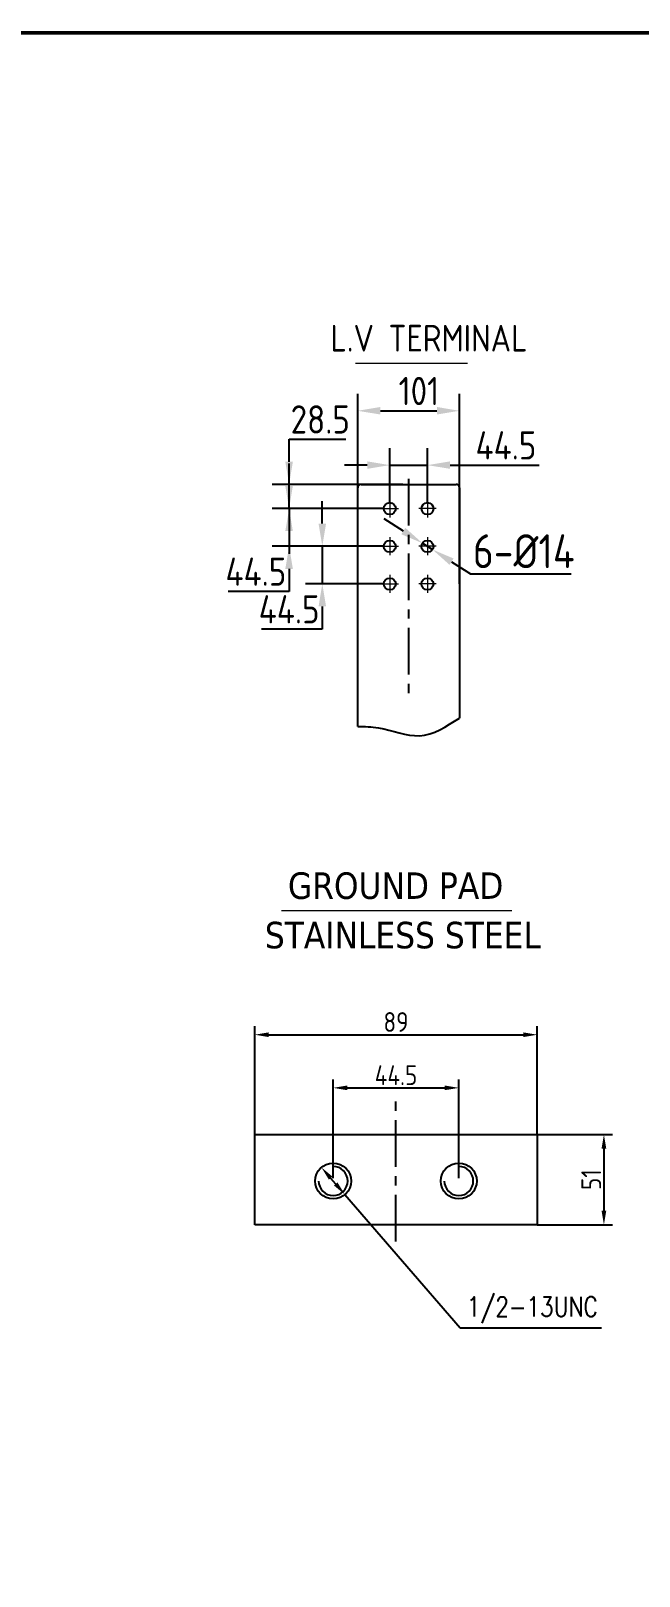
# Model space of a CAD drawing. Header units: millimetres. Extents: x 70841 to 133731, y -170061 to -164340.
# Drawn here: x 112183 to 113259, y -167430 to -164695 of the extents above; entities that cross this region are included whole.
import ezdxf

# ---------------------------------------------------------------- set-up
doc = ezdxf.new("R2010")
doc.units = ezdxf.units.MM
doc.header["$LTSCALE"] = 13
doc.linetypes.add('CENTERX2', pattern=[101.6, 63.5, -12.7, 12.7, -12.7])
doc.linetypes.add('点画线', pattern=[18, 12, -2, 2, -2])
doc.layers.add('1', color=4, linetype='Continuous')
doc.layers.add('中心线层', color=1, linetype='点画线', lineweight=18, true_color=0xff0000)
doc.layers.add('标注、文本', color=3, linetype='Continuous', lineweight=25)
doc.layers.add('铁心', color=3, linetype='Continuous', lineweight=0)
doc.styles.get("Standard").update_dxf_attribs({"font": 'gbenor.shx', "bigfont": 'gbcbig.shx'})
doc.styles.add('Tahoma$001', font='tahoma.ttf', dxfattribs={"height": 2.159784})
doc.dimstyles.new('1-15', dxfattribs={"dimscale": 20, "dimtxt": 3.5, "dimasz": 2, "dimexe": 1.5, "dimexo": 0.5, "dimgap": 0.5, "dimtad": 1, "dimtoh": 1, "dimdec": 1, "dimdsep": 46, "dimtxsty": 'Standard', "dimcen": 2.5, "dimclrd": 3, "dimclre": 3, "dimclrt": 3, "dimadec": 0, "dimazin": 2, "dimtfac": 1, "dimtdec": 1, "dimtmove": 0, "dimatfit": 2, "dimfxl": 1, "dimarcsym": 0})
doc.dimstyles.new('丁晓菲', dxfattribs={"dimscale": 10, "dimtxt": 3.5, "dimasz": 2.5, "dimexe": 1.5, "dimexo": 0, "dimgap": 0.5, "dimtad": 1, "dimtoh": 1, "dimtxsty": 'Standard', "dimcen": 2.5, "dimclrd": 3, "dimclre": 3, "dimclrt": 2, "dimadec": 0, "dimazin": 0, "dimtfac": 1, "dimtmove": 0, "dimatfit": 2, "dimfxl": 1.5, "dimarcsym": 0})

# ---------------------------------------------------------------- blocks, each defined once
blk = doc.blocks.new('*D1465')
at = {"layer": 'Defpoints', "color": 0, "transparency": 16777216}
for p in [(112941.1, -165367.3), (112761.1, -165697.3), (112941.1, -165683.6)]:
    blk.add_point(p, dxfattribs=at)
at = {"layer": '标注、文本', "color": 3, "lineweight": -2, "transparency": 16777216}
for p, q in [((112761.1, -165687.3), (112761.1, -165337.3)), ((112941.1, -165673.6), (112941.1, -165337.3)), ((112801.1, -165367.3), (112901.1, -165367.3))]:
    blk.add_line(p, q, dxfattribs=at)
at = {"layer": '标注、文本', "color": 3, "transparency": 16777216}
for points in [[(112801.1, -165360.6), (112801.1, -165373.9), (112761.1, -165367.3)], [(112901.1, -165360.6), (112901.1, -165373.9), (112941.1, -165367.3)]]:
    blk.add_solid(points, dxfattribs=at)
at = {"layer": '标注、文本', "color": 3, "transparency": 16777216, "insert": (112869.3, -165332.3), "char_height": 50, "attachment_point": 5}
blk.add_mtext('101', dxfattribs=at)
blk = doc.blocks.new('*D1466')
at = {"layer": 'Defpoints', "color": 0, "transparency": 16777216}
for p in [(112639.7, -165497.6), (112851.1, -165497.6), (112817.8, -165540.4)]:
    blk.add_point(p, dxfattribs=at)
at = {"layer": '标注、文本', "color": 3, "lineweight": -2, "transparency": 16777216}
for p, q in [((112639.7, -165457.6), (112639.7, -165417.6)), ((112639.7, -165417.6), (112739.9, -165417.6)), ((112841.1, -165497.6), (112609.7, -165497.6)), ((112639.7, -165540.4), (112639.7, -165497.6)), ((112807.8, -165540.4), (112609.7, -165540.4)), ((112639.7, -165580.4), (112639.7, -165620.4))]:
    blk.add_line(p, q, dxfattribs=at)
at = {"layer": '标注、文本', "color": 3, "transparency": 16777216}
for points in [[(112633, -165457.6), (112646.3, -165457.6), (112639.7, -165497.6)], [(112633, -165580.4), (112646.3, -165580.4), (112639.7, -165540.4)]]:
    blk.add_solid(points, dxfattribs=at)
at = {"layer": '标注、文本', "color": 3, "transparency": 16777216, "insert": (112694.8, -165382.6), "char_height": 50, "attachment_point": 5}
blk.add_mtext('28.5', dxfattribs=at)
blk = doc.blocks.new('*D1467')
at = {"layer": 'Defpoints', "color": 0, "transparency": 16777216}
for p in [(112884.5, -165463.5), (112817.8, -165540.4), (112884.5, -165540.4)]:
    blk.add_point(p, dxfattribs=at)
at = {"layer": '标注、文本', "color": 3, "lineweight": -2, "transparency": 16777216}
for p, q in [((112817.8, -165530.4), (112817.8, -165433.5)), ((112884.5, -165530.4), (112884.5, -165433.5)), ((112777.8, -165463.5), (112737.8, -165463.5)), ((112817.8, -165463.5), (112884.5, -165463.5)), ((112924.5, -165463.5), (113082.1, -165463.5))]:
    blk.add_line(p, q, dxfattribs=at)
at = {"layer": '标注、文本', "color": 3, "transparency": 16777216}
for points in [[(112777.8, -165456.8), (112777.8, -165470.1), (112817.8, -165463.5)], [(112924.5, -165456.8), (112924.5, -165470.1), (112884.5, -165463.5)]]:
    blk.add_solid(points, dxfattribs=at)
at = {"layer": '标注、文本', "color": 3, "transparency": 16777216, "insert": (113023.3, -165428.5), "char_height": 50, "attachment_point": 5}
blk.add_mtext('44.5', dxfattribs=at)
blk = doc.blocks.new('*D1468')
at = {"layer": 'Defpoints', "color": 0, "transparency": 16777216}
for p in [(112817.8, -165540.4), (112639.7, -165607.1), (112807.3, -165607.1)]:
    blk.add_point(p, dxfattribs=at)
at = {"layer": '标注、文本', "color": 3, "lineweight": -2, "transparency": 16777216}
for p, q in [((112639.7, -165500.4), (112639.7, -165460.4)), ((112807.8, -165540.4), (112609.7, -165540.4)), ((112639.7, -165540.4), (112639.7, -165607.1)), ((112797.3, -165607.1), (112609.7, -165607.1)), ((112639.7, -165647.1), (112639.7, -165687.1)), ((112639.7, -165687.1), (112532.1, -165687.1))]:
    blk.add_line(p, q, dxfattribs=at)
at = {"layer": '标注、文本', "color": 3, "transparency": 16777216}
for points in [[(112633, -165500.4), (112646.3, -165500.4), (112639.7, -165540.4)], [(112633, -165647.1), (112646.3, -165647.1), (112639.7, -165607.1)]]:
    blk.add_solid(points, dxfattribs=at)
at = {"layer": '标注、文本', "color": 3, "transparency": 16777216, "insert": (112580.9, -165652.1), "char_height": 50, "attachment_point": 5}
blk.add_mtext('44.5 ', dxfattribs=at)
blk = doc.blocks.new('*D1469')
at = {"layer": 'Defpoints', "color": 0, "transparency": 16777216}
for p in [(112875.6, -165601.7), (112893.3, -165612.9)]:
    blk.add_point(p, dxfattribs=at)
at = {"layer": '标注、文本', "color": 3, "lineweight": -2, "transparency": 16777216}
for p, q in [((112841.8, -165580.2), (112808.1, -165558.8)), ((112875.6, -165601.7), (112893.3, -165612.9)), ((112927.1, -165634.4), (112960.8, -165655.9)), ((112960.8, -165655.9), (113138.8, -165655.9))]:
    blk.add_line(p, q, dxfattribs=at)
at = {"layer": '标注、文本', "color": 3, "transparency": 16777216}
for points in [[(112845.4, -165574.6), (112838.2, -165585.9), (112875.6, -165601.7)], [(112930.6, -165628.8), (112923.5, -165640), (112893.3, -165612.9)]]:
    blk.add_solid(points, dxfattribs=at)
at = {"layer": '标注、文本', "color": 3, "transparency": 16777216, "insert": (113054.8, -165615.9), "char_height": 60, "attachment_point": 5}
blk.add_mtext('6-%%C14', dxfattribs=at)
blk = doc.blocks.new('*D1480')
at = {"layer": 'Defpoints', "color": 0, "transparency": 16777216}
for p in [(112817.8, -165607.1), (112698.4, -165673.7), (112817.8, -165673.7)]:
    blk.add_point(p, dxfattribs=at)
at = {"layer": '标注、文本', "color": 3, "lineweight": -2, "transparency": 16777216}
for p, q in [((112698.4, -165567.1), (112698.4, -165527.1)), ((112807.8, -165607.1), (112668.4, -165607.1)), ((112698.4, -165607.1), (112698.4, -165673.7)), ((112807.8, -165673.7), (112668.4, -165673.7)), ((112698.4, -165713.7), (112698.4, -165753.7)), ((112698.4, -165753.7), (112590.9, -165753.7))]:
    blk.add_line(p, q, dxfattribs=at)
at = {"layer": '标注、文本', "color": 3, "transparency": 16777216}
for points in [[(112691.8, -165567.1), (112705.1, -165567.1), (112698.4, -165607.1)], [(112691.8, -165713.7), (112705.1, -165713.7), (112698.4, -165673.7)]]:
    blk.add_solid(points, dxfattribs=at)
at = {"layer": '标注、文本', "color": 3, "transparency": 16777216, "insert": (112639.7, -165718.7), "char_height": 50, "attachment_point": 5}
blk.add_mtext('44.5', dxfattribs=at)
blk = doc.blocks.new('*D1470')
at = {"layer": 'Defpoints', "color": 0, "transparency": 16777216}
for p in [(113078.8, -166648.3), (113078.8, -166808.3), (113196.6, -166808.3)]:
    blk.add_point(p, dxfattribs=at)
at = {"layer": '标注、文本', "color": 3, "lineweight": -2, "transparency": 16777216}
for p, q in [((113078.8, -166648.3), (113211.6, -166648.3)), ((113196.6, -166673.3), (113196.6, -166783.3)), ((113078.8, -166808.3), (113211.6, -166808.3))]:
    blk.add_line(p, q, dxfattribs=at)
at = {"layer": '标注、文本', "color": 3, "transparency": 16777216}
for points in [[(113192.5, -166673.3), (113200.8, -166673.3), (113196.6, -166648.3)], [(113192.5, -166783.3), (113200.8, -166783.3), (113196.6, -166808.3)]]:
    blk.add_solid(points, dxfattribs=at)
at = {"layer": '标注、文本', "color": 2, "transparency": 16777216, "insert": (113174.1, -166728.3), "char_height": 35, "attachment_point": 5, "rotation": 90, "bg_fill": 3, "box_fill_scale": 1.1, "bg_fill_color": 256, "bg_fill_true_color": 13158600, "bg_fill_transparency": 0}
blk.add_mtext('51', dxfattribs=at)
blk = doc.blocks.new('*D1503')
at = {"layer": 'Defpoints', "color": 0, "transparency": 16777216}
for p in [(112696.9, -166706.8), (112738.4, -166754.8)]:
    blk.add_point(p, dxfattribs=at)
at = {"layer": '标注、文本', "color": 3, "lineweight": -2, "transparency": 16777216}
for p, q in [((112713.2, -166725.7), (112722, -166735.9)), ((112738.4, -166754.8), (112942.2, -166990.8)), ((112942.2, -166990.8), (113192.6, -166990.8))]:
    blk.add_line(p, q, dxfattribs=at)
at = {"layer": '标注、文本', "color": 3, "transparency": 16777216}
for points in [[(112716.4, -166723), (112710.1, -166728.4), (112696.9, -166706.8)], [(112725.2, -166733.2), (112718.9, -166738.6), (112738.4, -166754.8)]]:
    blk.add_solid(points, dxfattribs=at)
at = {"layer": '标注、文本', "color": 2, "transparency": 16777216, "insert": (113069.9, -166959.1), "char_height": 35, "attachment_point": 5, "bg_fill": 3, "box_fill_scale": 1.1, "bg_fill_color": 256, "bg_fill_true_color": 13158600, "bg_fill_transparency": 0}
blk.add_mtext('{\\Fromans,gbcbig|c134;\\W0.8;1/2-13UNC}', dxfattribs=at)
blk = doc.blocks.new('*D1471')
at = {"layer": 'Defpoints', "color": 0, "transparency": 16777216}
for p in [(112939.9, -166565.9), (112717.6, -166725.8), (112939.9, -166725.8)]:
    blk.add_point(p, dxfattribs=at)
at = {"layer": '标注、文本', "color": 3, "lineweight": -2, "transparency": 16777216}
for p, q in [((112717.6, -166725.8), (112717.6, -166550.9)), ((112939.9, -166725.8), (112939.9, -166550.9)), ((112742.6, -166565.9), (112914.9, -166565.9))]:
    blk.add_line(p, q, dxfattribs=at)
at = {"layer": '标注、文本', "color": 3, "transparency": 16777216}
for points in [[(112742.6, -166561.7), (112742.6, -166570), (112717.6, -166565.9)], [(112914.9, -166561.7), (112914.9, -166570), (112939.9, -166565.9)]]:
    blk.add_solid(points, dxfattribs=at)
at = {"layer": '标注、文本', "color": 2, "transparency": 16777216, "insert": (112828.8, -166543.4), "char_height": 35, "attachment_point": 5, "bg_fill": 3, "box_fill_scale": 1.1, "bg_fill_color": 256, "bg_fill_true_color": 13158600, "bg_fill_transparency": 0}
blk.add_mtext('44.5', dxfattribs=at)
blk = doc.blocks.new('*D1472')
at = {"layer": 'Defpoints', "color": 0, "transparency": 16777216}
for p in [(113078.8, -166471.8), (112578.8, -166648.3), (113078.8, -166648.3)]:
    blk.add_point(p, dxfattribs=at)
at = {"layer": '标注、文本', "color": 3, "lineweight": -2, "transparency": 16777216}
for p, q in [((112578.8, -166648.3), (112578.8, -166456.8)), ((112603.8, -166471.8), (113053.8, -166471.8)), ((113078.8, -166648.3), (113078.8, -166456.8))]:
    blk.add_line(p, q, dxfattribs=at)
at = {"layer": '标注、文本', "color": 3, "transparency": 16777216}
for points in [[(112603.8, -166467.6), (112603.8, -166476), (112578.8, -166471.8)], [(113053.8, -166467.6), (113053.8, -166476), (113078.8, -166471.8)]]:
    blk.add_solid(points, dxfattribs=at)
at = {"layer": '标注、文本', "color": 2, "transparency": 16777216, "insert": (112828.8, -166449.3), "char_height": 35, "attachment_point": 5, "bg_fill": 3, "box_fill_scale": 1.1, "bg_fill_color": 256, "bg_fill_true_color": 13158600, "bg_fill_transparency": 0}
blk.add_mtext('89', dxfattribs=at)

msp = doc.modelspace()

# ---------------------------------------------------------------- linework, layer by layer
at = {"layer": '1', "color": 1, "linetype": 'CENTERX2', "lineweight": -3, "ltscale": 0.1}
for p, q in [((112851.139, -165487.647), (112851.066, -165882.351)), ((112828.756, -166837.623), (112828.756, -166588.859))]:
    msp.add_line(p, q, dxfattribs=at)
at = {"layer": '1'}
for p, q in [((112761.053, -165926.131), (112761.074, -165503.604)), ((112767.074, -165497.604), (112935.074, -165497.604)), ((112941.074, -165503.604), (112941.049, -165911.333)), ((112578.756, -166808.293), (112578.756, -166648.293)), ((112578.756, -166648.293), (113078.756, -166648.293)), ((113078.756, -166648.293), (113078.756, -166808.293)), ((113078.756, -166808.293), (112578.756, -166808.293))]:
    msp.add_line(p, q, dxfattribs=at)
at = {"layer": '1', "const_width": 6.541}
msp.add_lwpolyline([(107868.588, -169855.834), (115044.588, -169855.834), (115044.588, -164698.084), (107868.588, -164698.084), (107868.588, -169855.834)], dxfattribs=at)
at = {"layer": '1'}
for centre, radius in [((112817.762, -165540.354), 10.5), ((112884.499, -165540.365), 10.5), ((112817.762, -165607.305), 10.5), ((112817.762, -165607.305), 10.5), ((112884.436, -165607.315), 10.5), ((112884.457, -165607.315), 10.5), ((112817.762, -165673.854), 10.5), ((112817.762, -165673.854), 10.5), ((112884.436, -165673.865), 10.5), ((112884.457, -165673.865), 10.5), ((112717.631, -166730.793), 31.75), ((112939.881, -166730.793), 31.75)]:
    msp.add_circle(centre, radius, dxfattribs=at)
for centre, start, end in [((112767.074, -165503.604), 90, 180), ((112935.074, -165503.604), 0, 90)]:
    msp.add_arc(centre, 6, start, end, dxfattribs=at)
at = {"layer": '中心线层'}
for p, q in [((112802.263, -165540.354), (112833.262, -165540.354)), ((112817.762, -165524.236), (112817.762, -165556.072)), ((112899.998, -165540.369), (112868.999, -165540.36)), ((112884.504, -165524.246), (112884.494, -165556.082)), ((112817.762, -165590.986), (112817.762, -165622.822)), ((112884.483, -165590.996), (112884.473, -165622.832)), ((112802.263, -165607.104), (112833.262, -165607.104)), ((112899.977, -165607.119), (112868.978, -165607.11)), ((112802.263, -165673.654), (112833.262, -165673.654)), ((112817.762, -165657.535), (112817.762, -165689.371)), ((112899.977, -165673.669), (112868.978, -165673.659)), ((112884.483, -165657.545), (112884.473, -165689.381))]:
    msp.add_line(p, q, dxfattribs=at)
at = {"layer": '标注、文本'}
msp.add_open_spline([(112761.053, -165926.131), (112773.297, -165926.307), (112810.102, -165926.838), (112872.64, -165955.489), (112917.9, -165926.275), (112941.053, -165911.33)], degree=3, knots=[0, 0, 0, 0, 73.60943979, 221.28127785, 375.94621417, 375.94621417, 375.94621417, 375.94621417], dxfattribs=at)
at = {"layer": '铁心'}
for p, q in [((112955.078, -165283.708), (112757.163, -165283.708)), ((112625.983, -166251.714), (113033.602, -166251.714))]:
    msp.add_line(p, q, dxfattribs=at)

# ---------------------------------------------------------------- texts
msp.add_text('L.V TERMINAL', height=47.24914, dxfattribs=at).set_placement((112712.778, -165262.423))
at = {"layer": '铁心', "style": 'Tahoma$001'}
for s, p in [('GROUND PAD  ', (112637.558, -166231.361)), ('STAINLESS STEEL ', (112596.773, -166318.884))]:
    msp.add_text(s, height=46.95689, dxfattribs=at).set_placement(p)

# ---------------------------------------------------------------- dimensions: what is measured, and where the dimension line sits
at = {"layer": '标注、文本'}
for base, p1, p2, text, picture, middle in [((112941.074, -165367.279), (112761.074, -165697.266), (112941.074, -165683.604), '101', '*D1465', (112869.262, -165367.279)), ((112884.499, -165463.459), (112817.762, -165540.354), (112884.499, -165540.365), '44.5', '*D1467', (113023.278, -165463.459))]:
    dim = msp.add_linear_dim(base=base, p1=p1, p2=p2, text=text, dimstyle='1-15', override={"dimtxt": 2.5}, dxfattribs=at)
    dim.commit()
    dim.dimension.update_dxf_attribs({"geometry": picture, "text_midpoint": middle, "dimtype": 160})
for base, p2, angle, text, picture, middle in [((112639.656, -165497.604), (112851.137, -165497.604), 90, '28.5', '*D1466', (112694.798, -165417.604)), ((112639.656, -165607.104), (112807.264, -165607.104), 270, '44.5 ', '*D1468', (112580.877, -165687.104))]:
    dim = msp.add_linear_dim(base=base, p1=(112817.762, -165540.354), p2=p2, angle=angle, text=text, dimstyle='1-15', override={"dimtxt": 2.5}, dxfattribs=at)
    dim.commit()
    dim.dimension.update_dxf_attribs({"geometry": picture, "text_midpoint": middle, "dimtype": 160})
dim = msp.add_linear_dim(base=(112698.436, -165673.654), p1=(112817.762, -165607.104), p2=(112817.762, -165673.654), angle=90, text='44.5', dimstyle='1-15', override={"dimtxt": 2.5}, dxfattribs=at)
dim.commit()
dim.dimension.update_dxf_attribs({"geometry": '*D1480', "text_midpoint": (112639.656, -165718.654)})
dim = msp.add_diameter_dim_2p(p1=(112875.574, -165601.683), p2=(112893.298, -165612.947), text='6-%%C14', dimstyle='1-15', override={"dimtxt": 3, "dimcen": 2}, dxfattribs=at)
dim.commit()
dim.dimension.update_dxf_attribs({"geometry": '*D1469', "text_midpoint": (113054.813, -165615.856)})

# ---------------------------------------------------------------- next in the draw order: dimensions: what is measured, and where the dimension line sits
dim = msp.add_linear_dim(base=(113196.621, -166808.293), p1=(113078.756, -166648.293), p2=(113078.756, -166808.293), angle=90, text='51', dimstyle='丁晓菲', override={"dimtfill": 1, "dimarcsym": 1}, dxfattribs=at)
dim.commit()
dim.dimension.update_dxf_attribs({"geometry": '*D1470', "text_midpoint": (113174.121, -166728.293)})

# ---------------------------------------------------------------- next in the draw order: dimensions: what is measured, and where the dimension line sits
dim = msp.add_diameter_dim_2p(p1=(112696.875, -166706.767), p2=(112738.386, -166754.82), text='{\\Fromans,gbcbig|c134;\\W0.8;1/2-13UNC}', dimstyle='丁晓菲', override={"dimtfill": 1, "dimarcsym": 1}, dxfattribs=at)
dim.commit()
dim.dimension.update_dxf_attribs({"geometry": '*D1503', "text_midpoint": (113069.907, -166990.801), "dimtype": 163})

# ---------------------------------------------------------------- next in the draw order: linework, layer by layer
for centre in [(112717.631, -166730.793), (112939.881, -166730.793)]:
    msp.add_arc(centre, 25.69, 180, 90, dxfattribs=at)

# ---------------------------------------------------------------- next in the draw order: dimensions: what is measured, and where the dimension line sits
dim = msp.add_linear_dim(base=(112939.881, -166565.859), p1=(112717.631, -166725.793), p2=(112939.881, -166725.793), text='44.5', dimstyle='丁晓菲', override={"dimtfill": 1, "dimarcsym": 1}, dxfattribs=at)
dim.commit()
dim.dimension.update_dxf_attribs({"geometry": '*D1471', "text_midpoint": (112828.756, -166543.359)})

# ---------------------------------------------------------------- next in the draw order: dimensions: what is measured, and where the dimension line sits
dim = msp.add_linear_dim(base=(113078.756, -166471.788), p1=(112578.756, -166648.293), p2=(113078.756, -166648.293), text='89', dimstyle='丁晓菲', override={"dimtfill": 1, "dimarcsym": 1}, dxfattribs=at)
dim.commit()
dim.dimension.update_dxf_attribs({"geometry": '*D1472', "text_midpoint": (112828.756, -166449.288)})

doc.saveas('drawing.dxf')
